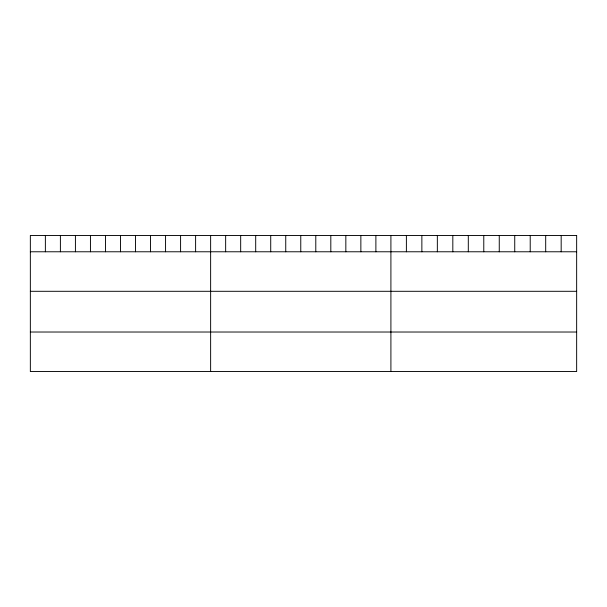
<?xml version="1.0" encoding="UTF-8"?>
<svg xmlns="http://www.w3.org/2000/svg" width="607" height="607" viewBox="0 0 607 607"><rect width="100%" height="100%" fill="white"/><g stroke="black" fill="none" stroke-linecap="round" stroke-linejoin="round"><path stroke-width="0.91" d="M30.35 251.776L576.65 251.776M30.35 291.299L576.65 291.299M30.35 332.021L576.65 332.021M561.172 235.455L561.172 251.776M545.693 235.455L545.693 251.776M530.215 235.455L530.215 251.776M514.736 235.455L514.736 251.776M499.258 235.455L499.258 251.776M483.779 235.455L483.779 251.776M468.301 235.455L468.301 251.776M452.822 235.455L452.822 251.776M437.344 235.455L437.344 251.776M421.865 235.455L421.865 251.776M406.387 235.455L406.387 251.776M390.908 235.455L390.908 371.545M375.885 235.455L375.885 251.776M360.862 235.455L360.862 251.776M345.838 235.455L345.838 251.776M330.815 235.455L330.815 251.776M315.792 235.455L315.792 251.776M300.769 235.455L300.769 251.776M285.745 235.455L285.745 251.776M270.722 235.455L270.722 251.776M255.699 235.455L255.699 251.776M240.675 235.455L240.675 251.776M225.652 235.455L225.652 251.776M210.629 235.455L210.629 371.545M195.606 235.455L195.606 251.776M180.583 235.455L180.583 251.776M165.559 235.455L165.559 251.776M150.536 235.455L150.536 251.776M135.513 235.455L135.513 251.776M120.49 235.455L120.49 251.776M105.466 235.455L105.466 251.776M90.443 235.455L90.443 251.776M75.42 235.455L75.42 251.776M60.396 235.455L60.396 251.776M45.373 235.455L45.373 251.776M576.65 235.455L30.35 235.455L30.35 371.545L576.65 371.545L576.65 235.455"/></g></svg>
